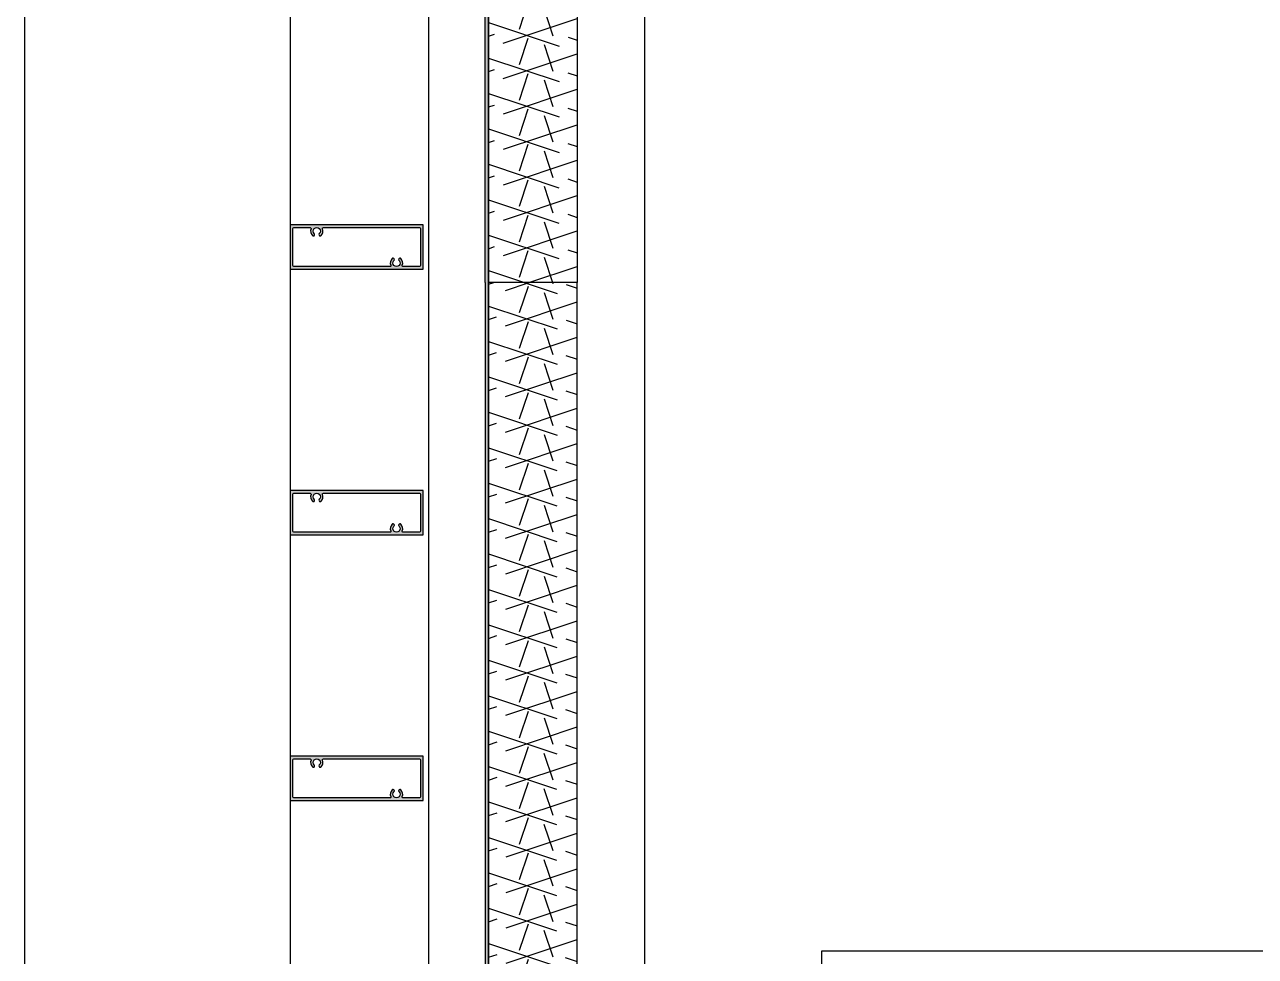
# Model space of a CAD drawing. Header units: millimetres. Extents: x 434053 to 1059003, y -2417481 to 936527.
# Drawn here: x 562014 to 562709, y -2235309 to -2234783 of the extents above; entities that cross this region are included whole.
import ezdxf

# ---------------------------------------------------------------- set-up
doc = ezdxf.new("R2010")
doc.units = ezdxf.units.MM
doc.header["$LTSCALE"] = 1000
doc.header["$MEASUREMENT"] = 0
doc.linetypes.add('CENTER2', pattern=[1.125, 0.75, -0.125, 0.125, -0.125])
doc.linetypes.add('HIDDEN', pattern=[9.524999999999999, 6.35, -3.175])
for name, color, linetype in [('ALUM', 1, 'Continuous'), ('DIM', 3, 'Continuous'), ('ELASTROMER-V', 241, 'Continuous'), ('EXTRUSION-V', 141, 'Continuous'), ('EXTRUSION1', 4, 'Continuous'), ('FASTENER', 191, 'Continuous'), ('INSUL', 8, 'HIDDEN'), ('SILICONE', 8, 'Continuous'), ('STEEL-V', 71, 'Continuous'), ('型材断面填充', 254, 'Continuous'), ('铝板断面填充', 14, 'Continuous')]:
    doc.layers.add(name, color=color, linetype=linetype)
pattern_1 = [(37.50000000000001, (-97272.62875093194, -18845.211353078), (-0.0629933581096077, 1.926823769013158), [0, -1.52, 0, -1.7, 0, -1.625]), (7.499999999999977, (-97272.62875093194, -18845.211353078), (1.769776705267727, 2.822146065229739), [0, -0.82, 0, -1.37, 0, -0.525]), (327.5, (-97273.85875093189, -18845.211353078), (3.114141861751495, 0.0056590535369642), [0, -0.5, 0, -1.8, 0, -2.35]), (317.5, (-97273.85875093189, -18845.211353078), (3.006126604572293, 0.8776755649342485), [0, -0.2499999999999994, 0, -1.179999999999995, 0, -1.349999999999995])]

# ---------------------------------------------------------------- blocks, each defined once
blk = doc.blocks.new('20210923-LC06')
at = {"layer": '型材断面填充', "linetype": 'ByBlock'}
h = blk.add_hatch(color=256, dxfattribs=at)
h.paths.add_polyline_path([(75, 12.5), (0, 12.5), (0, -12.5), (75, -12.5)])
edge = h.paths.add_edge_path(flags=16)
edge.add_arc((72.99999999999272, 10.5), 0.5, 0, 90, ccw=False)
edge.add_line((73.49999999999272, 10.5), (73.49999999999272, -10.5))
edge.add_arc((72.99999999999272, -10.5), 0.5, -90, 0, ccw=False)
edge.add_line((72.99999999999272, -11), (63.70809924347122, -11))
edge.add_arc((63.70809924347122, -10.5), 0.5, 157.9756871616606, 270, ccw=False)
edge.add_arc((59.99999999996362, -8.999999999923602), 3.49999999999024, 337.9756871617368, 405.5224881743313)
edge.add_arc((61.96176195076987, -7.002128601492586), 0.6999999863657048, 45.52248817439985, 150.0000000002586)
edge.add_line((61.35554417992535, -6.652128608311614), (61.30384047733969, -6.741682048123039))
edge.add_arc((61.91005825998582, -7.091682048114308), 0.6999999999930533, 150.000000000497, 224.9738861260881)
edge.add_arc((59.99999999498687, -8.999999999916326), 1.99999999646012, -224.97388637242545, 44.97388612635791, ccw=False)
edge.add_arc((58.08994174066902, -7.091682042391767), 0.6999999964802336, 315.0261136276913, 389.999999996758)
edge.add_line((58.69615952028835, -6.741682044186746), (58.64445582000917, -6.652128608351632))
edge.add_arc((58.0382380491501, -7.002128601496224), 0.6999999863618294, 29.99999999656709, 134.4775118258088)
edge.add_arc((59.99999999995634, -8.999999999923602), 3.499999999985485, 134.4775118257521, 202.0243128383078)
edge.add_arc((56.29190075644874, -10.5), 0.5000000000078625, -89.99999999916622, 22.024312838026788, ccw=False)
edge.add_line((56.29190075645602, -11), (2, -11))
edge.add_arc((2, -10.5), 0.5, 180, 270, ccw=False)
edge.add_line((1.5, -10.5), (1.5, 10.5))
edge.add_arc((2, 10.5), 0.5, 90, 180, ccw=False)
edge.add_line((2, 11), (11.2919007564924, 11))
edge.add_arc((11.29190075648512, 10.49999999998909), 0.5000000000109139, -22.024313129871473, 89.99999999916622, ccw=False)
edge.add_arc((15.00000000499858, 8.999999975909304), 3.500000013615411, 157.9756868698486, 225.5224875408107)
edge.add_arc((13.03823803211708, 7.002128599175194), 0.7000000000041585, 225.5224875403132, 330.0000000028977)
edge.add_line((13.64445581477776, 6.652128599209391), (13.696159520332, 6.741682044186746))
edge.add_arc((13.0899417407054, 7.091682042388129), 0.6999999964831274, 330.0000000037976, 404.9738863725193)
edge.add_arc((14.99999999501597, 8.999999999916326), 1.999999996458775, -44.97388612598962, 224.9738863725727, ccw=False)
edge.add_arc((16.9100582600222, 7.091682048121584), 0.6999999999878389, 135.0261138737017, 209.9999999998008)
edge.add_line((16.30384047738335, 6.741682048130315), (16.355544179969, 6.652128608307976))
edge.add_arc((16.96176195081352, 7.002128601492586), 0.6999999863692359, 209.9999999999993, 314.4775118253916)
edge.add_arc((15.00000000002183, 8.999999999923602), 3.499999999983077, 314.477511825457, 382.0243128382527)
edge.add_arc((18.70809924351488, 10.49999999999272), 0.4999999999930083, 90, 202.0243128382656, ccw=False)
edge.add_line((18.70809924351488, 10.99999999998545), (72.99999999999272, 11))
at = {"color": 0, "linetype": 'ByBlock'}
blk.add_lwpolyline([(75, 12.5), (0, 12.5), (0, -12.5), (75, -12.5)], close=True, dxfattribs=at)
blk.add_lwpolyline([(72.99999999999272, 11, -0.4142135623731147), (73.49999999999272, 10.5), (73.49999999999272, -10.5, -0.4142135623730951), (72.99999999999272, -11), (63.70809924347122, -11, -0.5318455158548693), (63.24458683803095, -10.31249999998909, 0.303569696419431), (62.45220242653158, -6.502660764042957, 0.4903143928775128), (61.35554417992535, -6.652128608311614), (61.30384047733969, -6.741682048123039, 0.339327190915275), (61.41485796841152, -7.586431147374242, -2.41265831870223), (58.58514202763035, -7.586431141295179, 0.339327192099483), (58.69615952028835, -6.741682044186746), (58.64445582000917, -6.652128608351632, 0.4903143928944151), (57.54779757338838, -6.502660764050233, 0.3035696964186377), (56.75541316189629, -10.31249999998909, -0.5318455158544906), (56.29190075645602, -11), (2, -11, -0.4142135623730951), (1.5, -10.5), (1.5, 10.5, -0.4142135623730951), (2, 11), (11.2919007564924, 11, -0.5318455174885397), (11.75541316098679, 10.31249999761349, 0.3035696947912896), (12.5477975412723, 6.502660757421836, 0.4903143963226426), (13.64445581477776, 6.652128599209391), (13.696159520332, 6.741682044186746, 0.3393271920984405), (13.58514202766673, 7.586431141295179, -2.412658318694041), (16.41485796845518, 7.58643114737788, 0.3393271909152766), (16.30384047738335, 6.741682048130315), (16.355544179969, 6.652128608307976, 0.49031439287499), (17.45220242657524, 6.502660764039319, 0.3035696964197462), (18.24458683808189, 10.31249999998545, -0.5318455158541423), (18.70809924351488, 10.99999999998545)], format="xyb", close=True, dxfattribs=at)
blk = doc.blocks.new('*U341')
at = {"linetype": 'CENTER2', "ltscale": 0.5}
blk.add_line((0, 5.682552812322683), (0, -12.18191840410441), dxfattribs=at)
at = {"color": 0, "linetype": 'ByBlock'}
blk.add_lwpolyline([(-0.6749999999992724, 2.506874680595502), (-1.174999999999272, 3.599999999998545), (-2.999999999998181, 3.600000000002183, 0.4142135623730951), (-5.399999999999636, 1.200000000000728), (-5.399999999999636, 0), (5.399999999999636, 0), (5.400000000001455, 1.19999999999709, 0.4142135623730951), (3.000000000001819, 3.599999999998545), (1.174999999999272, 3.599999999998545), (0.6749999999992724, 2.506874680595502)], format="xyb", close=True, dxfattribs=at)
blk = doc.blocks.new('*U365')
at = {"layer": 'INSUL'}
h = blk.add_hatch(dxfattribs=at)
h.set_pattern_fill('钻石形', color=256, scale=2.5, style=0, pattern_type=2)
h.set_pattern_definition([(161.57, (-455.0000509863871, 4.500000000014309), (-20.00140612595636, -0.0017275865377142), [-142.3, 15.8]), (18.43, (-460.0000509863871, 4.500000000014309), (-20.00140612595636, 0.0017275865377164), [-142.3, 15.8]), (108.43, (-455.0000509863871, 4.500000000014309), (9.996384096633898, -50.00437910815975), [47.42499999999998, -110.675]), (71.57, (-460.0000509863871, 4.500000000014309), (9.996384096633903, 50.00437910815975), [47.42499999999999, -110.675])])
h.paths.add_polyline_path([(-457.5000509863871, 2.000000000014309), (0, 2.000000000014551), (0, 52.00000000001454), (-457.5000509863871, 52.0000000000143)])
at = {"layer": 'SILICONE'}
h = blk.add_hatch(dxfattribs=at)
h.set_pattern_fill('AR-SAND', color=256, angle=360, style=0)
h.set_pattern_definition(pattern_1)
h.paths.add_polyline_path([(-5, 0), (-1, 10), (0, 10), (0, 0)])
at = {"layer": 'ALUM', "linetype": 'ByBlock'}
blk.add_lwpolyline([(-457.5000509863871, -1.479443331544227e-11), (-5, -1.45519e-11), (-1, 10), (-1, 30), (-3, 30), (-3, 10.3851648071286), (-6.35406592284562, 1.999999999985448), (-457.5000509863871, 1.999999999985206)], dxfattribs=at)
at = {"layer": 'ELASTROMER-V', "linetype": 'HIDDEN'}
blk.add_lwpolyline([(0, 29.99999106871837), (0, 9.999991068718373), (-1, 9.999991068718373), (-1, 29.99999106871837)], close=True, dxfattribs=at)
at = {"layer": 'INSUL'}
blk.add_lwpolyline([(-457.5000509863871, 2.000000000014309), (0, 2.000000000014551), (0, 52.00000000001454), (-457.5000509863871, 52.0000000000143)], close=True, dxfattribs=at)
at = {"layer": 'SILICONE'}
blk.add_lwpolyline([(-5, 0), (-1, 10), (0, 10), (0, 0)], close=True, dxfattribs=at)
at = {"layer": 'FASTENER', "xscale": 0.6666666666666666, "yscale": 0.6666666666666666, "zscale": 0.6666666666666666, "rotation": 90.00000000000004}
blk.add_blockref('*U341', (-3, 20.19258240355703), dxfattribs=at)
blk = doc.blocks.new('*U366')
at = {"layer": 'INSUL'}
h = blk.add_hatch(dxfattribs=at)
h.set_pattern_fill('钻石形', color=256, scale=2.5, style=0, pattern_type=2)
h.set_pattern_definition([(161.57, (-439.9999488524967, 4.500000000014793), (-20.00140612595636, -0.0017275865377142), [-142.3, 15.8]), (18.43, (-444.9999488524967, 4.500000000014793), (-20.00140612595636, 0.0017275865377164), [-142.3, 15.8]), (108.43, (-439.9999488524967, 4.500000000014793), (9.996384096633898, -50.00437910815975), [47.42499999999998, -110.675]), (71.57, (-444.9999488524967, 4.500000000014793), (9.996384096633903, 50.00437910815975), [47.42499999999999, -110.675])])
h.paths.add_polyline_path([(-442.4999488524967, 2.000000000014793), (0, 2.000000000014551), (0, 52.00000000001454), (-442.4999488524967, 52.00000000001479)])
at = {"layer": 'SILICONE'}
h = blk.add_hatch(dxfattribs=at)
h.set_pattern_fill('AR-SAND', color=256, angle=360, style=0)
h.set_pattern_definition(pattern_1)
h.paths.add_polyline_path([(-5, 0), (-1, 10), (0, 10), (0, 0)])
at = {"layer": 'ALUM', "linetype": 'ByBlock'}
blk.add_lwpolyline([(-442.4999488524967, -1.430936667934857e-11), (-5, -1.45519e-11), (-1, 10), (-1, 30), (-3, 30), (-3, 10.3851648071286), (-6.35406592284562, 1.999999999985448), (-442.4999488524967, 1.999999999985691)], dxfattribs=at)
at = {"layer": 'ELASTROMER-V', "linetype": 'HIDDEN'}
blk.add_lwpolyline([(0, 29.99999106871837), (0, 9.999991068718373), (-1, 9.999991068718373), (-1, 29.99999106871837)], close=True, dxfattribs=at)
at = {"layer": 'INSUL'}
blk.add_lwpolyline([(-442.4999488524967, 2.000000000014793), (0, 2.000000000014551), (0, 52.00000000001454), (-442.4999488524967, 52.00000000001479)], close=True, dxfattribs=at)
at = {"layer": 'SILICONE'}
blk.add_lwpolyline([(-5, 0), (-1, 10), (0, 10), (0, 0)], close=True, dxfattribs=at)
at = {"layer": 'FASTENER', "xscale": 0.6666666666666666, "yscale": 0.6666666666666666, "zscale": 0.6666666666666666, "rotation": 90.00000000000004}
blk.add_blockref('*U341', (-3, 20.19258240355703), dxfattribs=at)
blk = doc.blocks.new('A$C10057B61')
at = {"layer": '铝板断面填充', "linetype": 'ByBlock'}
for points in [[(15058.85928690061, 12418.60576861165), (15038.85929583188, 12418.60576861165), (15028.85929583188, 12414.60576861165), (15028.85929583188, 11977.10590139963), (15030.85929583188, 11977.10590139963), (15030.85929583188, 12413.2517026891), (15039.24446063896, 12416.60576861165), (15058.85929583188, 12416.60576861165)], [(15058.85928690061, 11520.60585041298), (15038.85929583188, 11520.60585041298), (15028.85929583188, 11524.60585041298), (15028.85929583188, 11977.10590139963), (15030.85929583188, 11977.10590139963), (15030.85929583188, 11525.959916336), (15039.24446063908, 11522.60585041298), (15058.85929583188, 11522.60585041298)]]:
    blk.add_hatch(color=256, dxfattribs=at).paths.add_polyline_path(points)
at = {"layer": 'EXTRUSION-V'}
for p, q in [((15118.85944438586, 13359.88886781782, -6.746124249023136e-08), (15118.8594128876, 11519.60585025186, -6.746124249023129e-08)), ((14918.8594605648, 12454.60585157759, -6.746124249023132e-08), (14918.8594605648, 11484.60602972936, -2.723435885228215e-08)), ((14996.85945967399, 12409.60585025186, -6.746124249023132e-08), (14996.85945967399, 11519.60585041298, -2.577833048462733e-08))]:
    blk.add_line(p, q, dxfattribs=at)
at = {"layer": 'EXTRUSION-V', "elevation": -6.746124249023136e-08}
blk.add_lwpolyline([(14768.85945625149, 13309.60593527742), (14768.85945625149, 11494.60594145814)], dxfattribs=at)
at = {"layer": 'STEEL-V', "elevation": -6.746124249023136e-08}
blk.add_lwpolyline([(16008.8594605648, 11599.60585025186), (15218.85941516096, 11599.60585025186), (15218.85941516096, 11519.60585025186), (16008.8594605648, 11519.60585025186)], close=True, dxfattribs=at)
at = {"layer": 'DIM', "xscale": -1, "rotation": 270}
blk.add_blockref('*U366', (15028.85929583188, 12419.60585025186, -6.74612424902313e-08), dxfattribs=at)
at = {"layer": 'DIM', "rotation": 270}
blk.add_blockref('*U365', (15028.85929583188, 11519.60585041298, -2.577833048462733e-08), dxfattribs=at)
at = {"layer": 'EXTRUSION1'}
for p in [(14918.85939640738, 11997.1059390232, -2.723429666302829e-08), (14918.85939640738, 11847.1059390232, -2.723429666302829e-08), (14918.85939640738, 11697.1059390232, -2.723429666302829e-08)]:
    blk.add_blockref('20210923-LC06', p, dxfattribs=at)

msp = doc.modelspace()

# ---------------------------------------------------------------- block references
msp.add_blockref('A$C10057B61', (547244.8847612706, -2246905.268028968))

doc.saveas('drawing.dxf')
